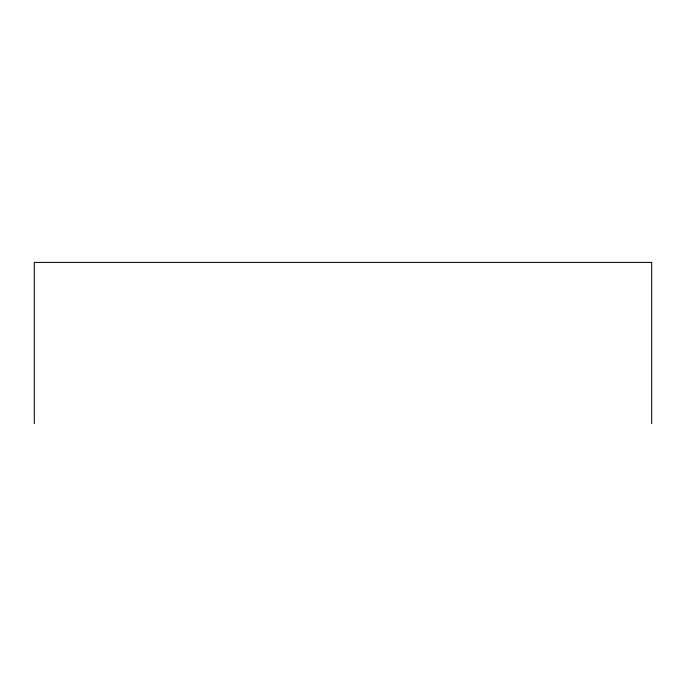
<?xml version="1.0" encoding="UTF-8"?>
<svg xmlns="http://www.w3.org/2000/svg" width="686" height="686" viewBox="0 0 686 686"><rect width="100%" height="100%" fill="white"/><g stroke="black" fill="none" stroke-linecap="round" stroke-linejoin="round"><path stroke-width="1.03" d="M651.7 423.596L651.7 262.404L34.3 262.404L34.3 423.596"/></g></svg>
